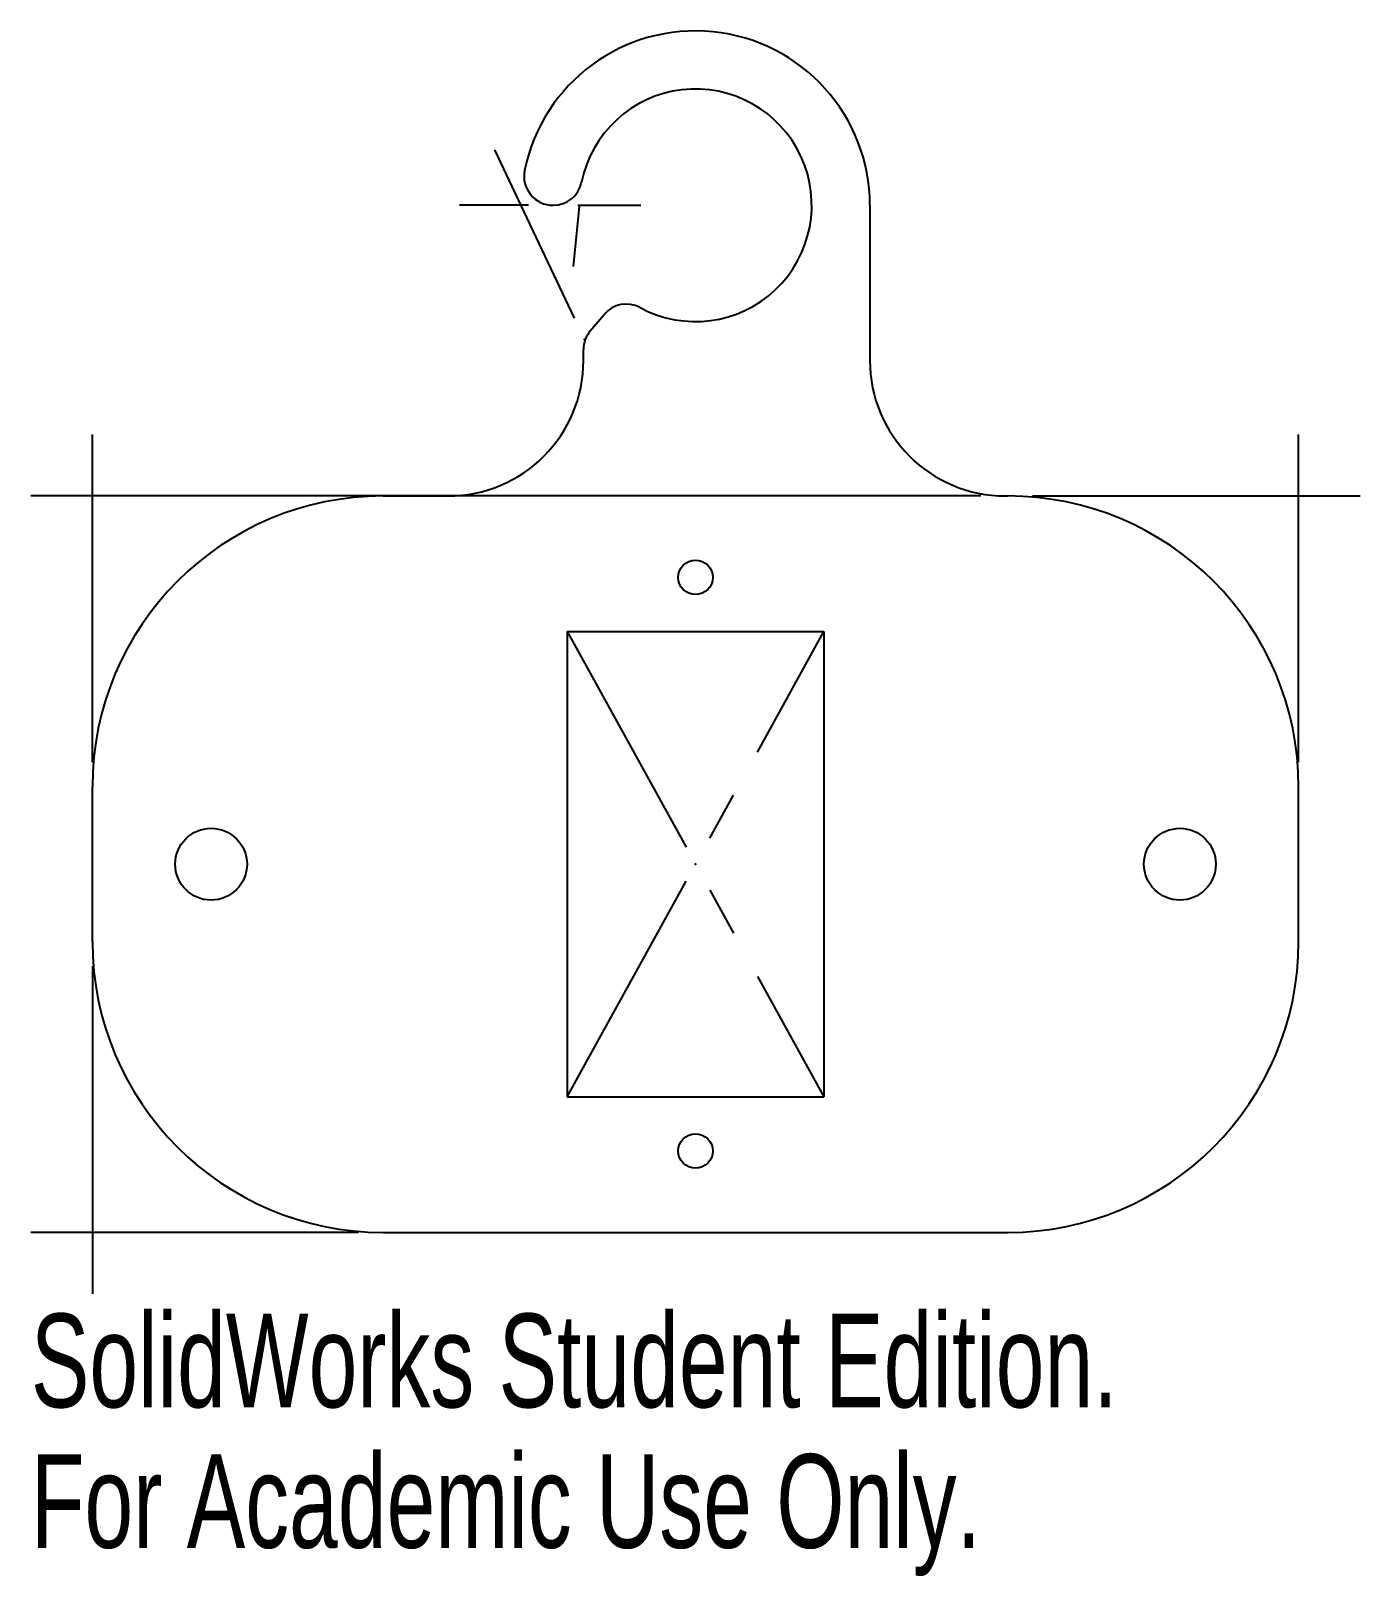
# Model space of a CAD drawing. Header units: millimetres. Extents: x -27.1 to 41.5, y -35.4 to 44.4.
import ezdxf

# ---------------------------------------------------------------- set-up
doc = ezdxf.new("R2010")
doc.units = ezdxf.units.MM
doc.header["$PDSIZE"] = -1
doc.linetypes.add('CENTERX2', pattern=[20.32, 12.7, -2.54, 2.54, -2.54])
doc.styles.add('SLDTEXTSTYLE0', font='TXT', dxfattribs={"width": 0.7})

msp = doc.modelspace()

# ---------------------------------------------------------------- linework, layer by layer
at = {"color": 7, "linetype": 'Continuous'}
for p, q in [((0.985, 29.565), (-3.129, 38.251)), ((-1.388, 35.382), (-4.945, 35.382)), ((1.224, 35.318), (0.911, 32.223)), ((1.152, 35.382), (4.405, 35.382)), ((16.23, 35.382), (16.23, 27.382)), ((1.8, 28.901), (2.511, 29.749)), ((1.45, 27.382), (1.45, 27.938)), ((-23.895, 6.652), (-23.895, 23.557)), ((38.355, 6.652), (38.355, 23.557)), ((21.96, 20.382), (-27.07, 20.382)), ((-8.895, 20.382), (-5.55, 20.382)), ((23.23, 20.382), (23.355, 20.382)), ((24.625, 20.382), (41.53, 20.382)), ((0.605, 13.382), (0.605, -10.618)), ((0.605, 13.382), (13.855, 13.382)), ((13.855, 13.382), (13.855, -10.618)), ((-23.895, -2.618), (-23.895, 5.382)), ((38.355, -2.618), (38.355, 5.382)), ((-23.895, -3.888), (-23.895, -20.793)), ((0.605, -10.618), (13.855, -10.618)), ((-10.165, -17.618), (-27.07, -17.618)), ((-8.895, -17.618), (23.355, -17.618))]:
    msp.add_line(p, q, dxfattribs=at)
at = {"color": 7, "linetype": 'CENTERX2'}
for p, q in [((0.605, 13.382), (13.855, -10.618)), ((0.605, -10.618), (13.855, 13.382))]:
    msp.add_line(p, q, dxfattribs=at)
at = {"color": 7, "linetype": 'Continuous'}
for centre, radius in [((7.23, 16.182), 0.889), ((-17.77, 1.382), 1.853), ((32.23, 1.382), 1.853), ((7.23, -13.418), 0.889)]:
    msp.add_circle(centre, radius, dxfattribs=at)
for centre, radius, start, end in [((7.23, 35.382), 9, 0, 168.46304), ((7.23, 35.382), 6, 241.58021, 168.46304), ((-0.118, 36.882), 1.5, 168.46304, 270), ((-0.118, 36.882), 1.5, 270, 348.46304), ((3.661, 28.786), 1.5, 61.58021, 140.04325), ((2.95, 27.938), 1.5, 140.04325, 180), ((7.23, 35.382), 9, 230.04325, 230.6952), ((-5.55, 27.382), 7, 270, 0), ((23.23, 27.382), 7, 180, 270), ((-8.895, 5.382), 15, 90, 180), ((23.355, 5.382), 15, 0, 90), ((-8.895, -2.618), 15, 180, 270), ((23.355, -2.618), 15, 270, 0)]:
    msp.add_arc(centre, radius, start, end, dxfattribs=at)
msp.add_point((7.23, 1.382), dxfattribs=at)

# ---------------------------------------------------------------- texts
at = {"color": 7, "linetype": 'Continuous', "char_height": 4.83362, "attachment_point": 1, "style": 'SLDTEXTSTYLE0'}
for s, insert in [('SolidWorks Student Edition.', (-27.07, -21.813)), ('For Academic Use Only.', (-27.07, -29.063))]:
    msp.add_mtext(s, dxfattribs=dict(at, insert=insert))

doc.saveas('drawing.dxf')
